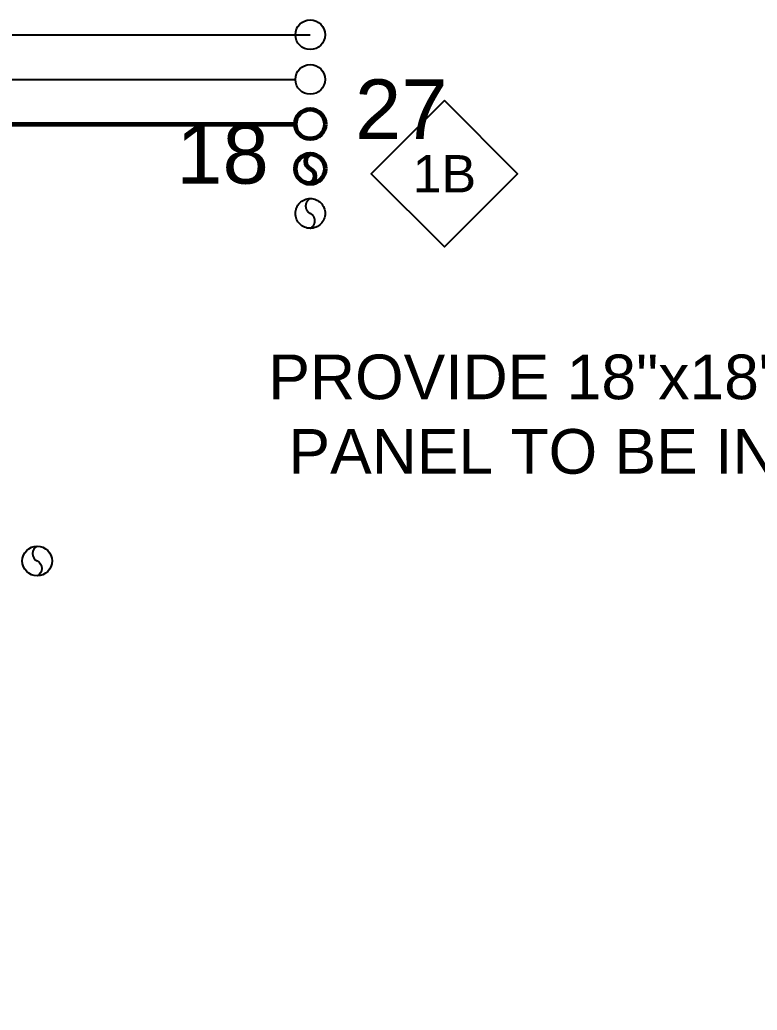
# Model space of a CAD drawing. Extents: x -3677 to 22148, y -333 to 1817.
# Drawn here: x -1847.5 to -1699, y 525.3 to 724.7 of the extents above; entities that cross this region are included whole.
import ezdxf
from ezdxf import colors
from ezdxf.entities.mleader import LeaderData, LeaderLine
from ezdxf.enums import TextEntityAlignment as Align
from ezdxf.math import Vec2, Vec3

# ---------------------------------------------------------------- set-up
doc = ezdxf.new("R2010")
doc.units = 0
doc.header["$LTSCALE"] = 36
doc.header["$MEASUREMENT"] = 0
doc.linetypes.add('VENT', pattern=[0.3, 0.2, -0.1])
for name, color, linetype in [('G-ANNO-TEXT', 70, 'Continuous'), ('G-ANNO-TEXT @ 96', 70, 'Continuous'), ('P-HW-N', 1, 'Continuous'), ('P-HW-N @ 96', 1, 'Continuous'), ('P-HWC-N', 2, 'Continuous'), ('P-HWC-N @ 96', 2, 'Continuous'), ('P-SANV-N @ 96', 5, 'VENT'), ('P-STRM-N @ 96', 2, 'Continuous')]:
    doc.layers.add(name, color=color, linetype=linetype)
for name, color, linetype, lineweight in [('P-CW-N', 4, 'Continuous', 60), ('P-CW-N @ 96', 4, 'Continuous', 60), ('P-SAN-N @ 96', 6, 'Continuous', 60)]:
    doc.layers.add(name, color=color, linetype=linetype, lineweight=lineweight)
doc.layers.add('P-SAN-DFU', color=7, linetype='Continuous', plot=False)
doc.styles.add('Arial', font='arial.ttf')

# ---------------------------------------------------------------- blocks, each defined once
blk = doc.blocks.new('*U4')
blk.add_circle((0, 0), 0.0312)
blk = doc.blocks.new('*U15')
blk.add_lwpolyline([(0, 0.0311, 0.634258), (0, 0, -0.634258), (0, -0.0311)], format="xyb")
blk.add_circle((0, 0), 0.0312)
blk = doc.blocks.new('DIAMOND TAG')
blk.add_lwpolyline([(0, -0.1533), (0.1533, 0), (0, 0.1533), (-0.1533, 0)], close=True)
at = {"style": 'Arial'}
blk.add_attdef('XXX', text='', height=0.0781, dxfattribs=at).set_placement((0, 0), align=Align.MIDDLE)

msp = doc.modelspace()

# ---------------------------------------------------------------- linework, layer by layer
at = {"layer": 'P-CW-N'}
msp.add_line((-1870, 703.73), (-1792, 703.73), dxfattribs=at)
at = {"layer": 'P-HW-N'}
msp.add_line((-1870, 712.73), (-1792, 712.73), dxfattribs=at)
at = {"layer": 'P-HWC-N'}
msp.add_line((-1870, 721.73), (-1789, 721.73), dxfattribs=at)

# ---------------------------------------------------------------- block references
at = {"layer": 'G-ANNO-TEXT @ 96'}
ref = msp.add_blockref('DIAMOND TAG', (-1762, 693.73), dxfattribs=dict(at, xscale=96, yscale=96, zscale=96, rotation=180))
ref.add_attrib('XXX', '1B', dxfattribs={"layer": '0', "height": 7.5, "style": 'Arial'}).set_placement((-1762, 693.73), align=Align.MIDDLE)
at = {"layer": 'P-CW-N @ 96', "xscale": 96, "yscale": 96, "zscale": 96}
msp.add_blockref('*U4', (-1789, 703.73), dxfattribs=at)
at = {"layer": 'P-HW-N @ 96', "xscale": 96, "yscale": 96, "zscale": 96}
msp.add_blockref('*U4', (-1789, 712.73), dxfattribs=at)
at = {"layer": 'P-HWC-N @ 96', "xscale": 96, "yscale": 96, "zscale": 96, "rotation": 180}
msp.add_blockref('*U4', (-1789, 721.73), dxfattribs=at)
at = {"layer": 'P-SAN-N @ 96', "xscale": 96, "yscale": 96, "zscale": 96}
msp.add_blockref('*U15', (-1789, 694.73), dxfattribs=at)
at = {"layer": 'P-SANV-N @ 96', "xscale": 96, "yscale": 96, "zscale": 96}
msp.add_blockref('*U15', (-1789, 685.73), dxfattribs=at)
at = {"layer": 'P-STRM-N @ 96', "xscale": 96, "yscale": 96, "zscale": 96}
msp.add_blockref('*U15', (-1844, 615.73), dxfattribs=at)

# ---------------------------------------------------------------- texts
at = {"layer": 'P-SAN-DFU', "insert": (-1780, 712.73), "char_height": 12, "attachment_point": 1, "style": 'Arial'}
msp.add_mtext_dynamic_manual_height_columns('27', width=68, gutter_width=60, heights=[0], dxfattribs=at)
at = {"layer": 'P-SAN-DFU', "color": 3, "insert": (-1816, 703.73), "char_height": 12, "attachment_point": 1, "style": 'Arial'}
msp.add_mtext_dynamic_manual_height_columns('18', width=68, gutter_width=60, heights=[0], dxfattribs=at)

# ---------------------------------------------------------------- leaders
at = {"layer": 'G-ANNO-TEXT'}
ml = msp.add_multileader_mtext('Standard', dxfattribs=at)
ml.set_content('TRENCH DRAIN BY OTHERS COORDINATE WITH POOL CONTRACTOR ', color=256, style='Arial')
ml.set_leader_properties(color=256, linetype='ByLayer', lineweight=-1)
ml.build(insert=Vec2(0, 0))
ml.multileader.update_dxf_attribs({"has_dogleg": 0, "dogleg_length": 0.125, "arrow_head_size": 12, "scale": 96})
ctx = ml.context
ctx.base_point, ctx.scale, ctx.char_height, ctx.arrow_head_size, ctx.landing_gap_size, ctx.plane_origin = Vec3(-2374, 664.73), 96, 9, 12, 3, Vec3(-2422, 634.73)
notes = []
notes.append((ctx, [(0, (1, 1, 0), (-2386, 664.73), (1, 0), 12, [(0, [(-2422, 634.73), (-2392, 664.73)], 0, [])])]))
ctx.mtext.insert, ctx.mtext.width, ctx.mtext.flow_direction = Vec3(-2371, 669.31), 255.402, 5
ml = msp.add_multileader_mtext('Standard', dxfattribs=at)
ml.set_content('PROVIDE 18"x18" ACCESS \\PPANEL TO BE INSTALLED \\PBY GC', color=256, style='Arial')
ml.set_leader_properties(color=256, linetype='ByLayer', lineweight=-1)
ml.build(insert=Vec2(0, 0))
ml.multileader.update_dxf_attribs({"has_dogleg": 0, "dogleg_length": 0.125, "arrow_head_size": 12, "scale": 96})
ctx = ml.context
ctx.base_point, ctx.scale, ctx.char_height, ctx.arrow_head_size, ctx.landing_gap_size, ctx.plane_origin = Vec3(-1798.84, 652.73), 96, 9, 12, 3, Vec3(-1561, 559.73)
ctx.text_align_type = 2
notes.append((ctx, [(0, (1, 1, 0), (-1624, 652.73), (-1, 0), 12, [(0, [(-1561, 559.73), (-1630, 652.73)], 0, [])])]))
ctx.mtext.insert, ctx.mtext.alignment, ctx.mtext.flow_direction = Vec3(-1639, 657.31), 3, 5
for ctx, leaders in notes:
    for number, flags, end, landing, length, lines in leaders:
        leader = LeaderData()
        leader.index, (leader.has_last_leader_line, leader.has_dogleg_vector, leader.attachment_direction) = number, flags
        leader.last_leader_point, leader.dogleg_vector, leader.dogleg_length = Vec3(end), Vec3(landing), length
        for number, points, colour, breaks in lines:
            line = LeaderLine()
            line.index, line.vertices, line.color, line.breaks = number, Vec3.list(points), colors.encode_raw_color(colour), breaks
            leader.lines.append(line)
        ctx.leaders.append(leader)

doc.saveas('drawing.dxf')
